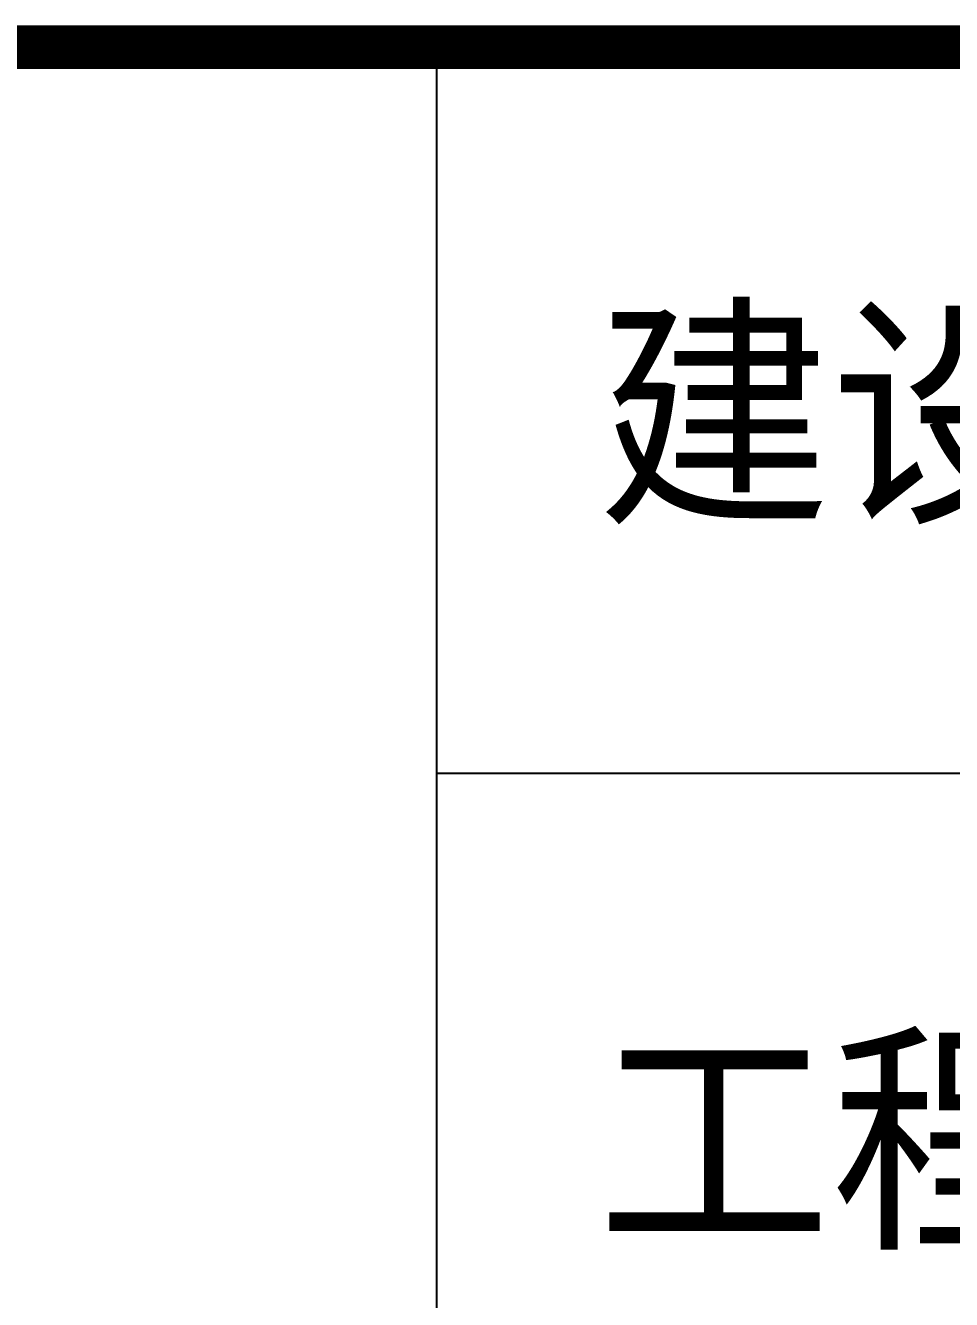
# Model space of a CAD drawing. Extents: x 718358 to 1668613, y -348838 to -159582.
# Drawn here: x 868925 to 869563, y -199997 to -199120 of the extents above; entities that cross this region are included whole.
import ezdxf
from ezdxf.enums import TextEntityAlignment as Align

# ---------------------------------------------------------------- set-up
doc = ezdxf.new("R2010")
doc.units = 0
doc.header["$LTSCALE"] = 1000
doc.layers.add('建-图框', color=4, linetype='Continuous')
doc.styles.add('图框', font='')
doc.styles.get('图框').set_extended_font_data('SimSun')

msp = doc.modelspace()

# ---------------------------------------------------------------- linework, layer by layer
at = {"layer": '建-图框'}
for p, q in [((873708.15, -199134.55), (864708.15, -199134.55)), ((869208.15, -199134.55), (869208.15, -201134.55)), ((869208.15, -199634.55), (873708.15, -199634.55))]:
    msp.add_line(p, q, dxfattribs=at)
at = {"layer": '建-图框', "const_width": 30}
msp.add_lwpolyline([(861108.15, -200134.55), (861108.15, -201134.55), (873708.15, -201134.55), (873708.15, -199134.55), (864708.15, -199134.55), (864708.15, -200134.55)], close=True, dxfattribs=at)

# ---------------------------------------------------------------- texts
at = {"layer": '建-图框', "style": '图框', "oblique": 360, "width": 0.9442}
for s, p in [('建设单位', (869640.93, -199384.44)), ('工程名称', (869640.93, -199884.47))]:
    msp.add_text(s, height=125, rotation=0, dxfattribs=at).set_placement(p, align=Align.MIDDLE)

doc.saveas('drawing.dxf')
